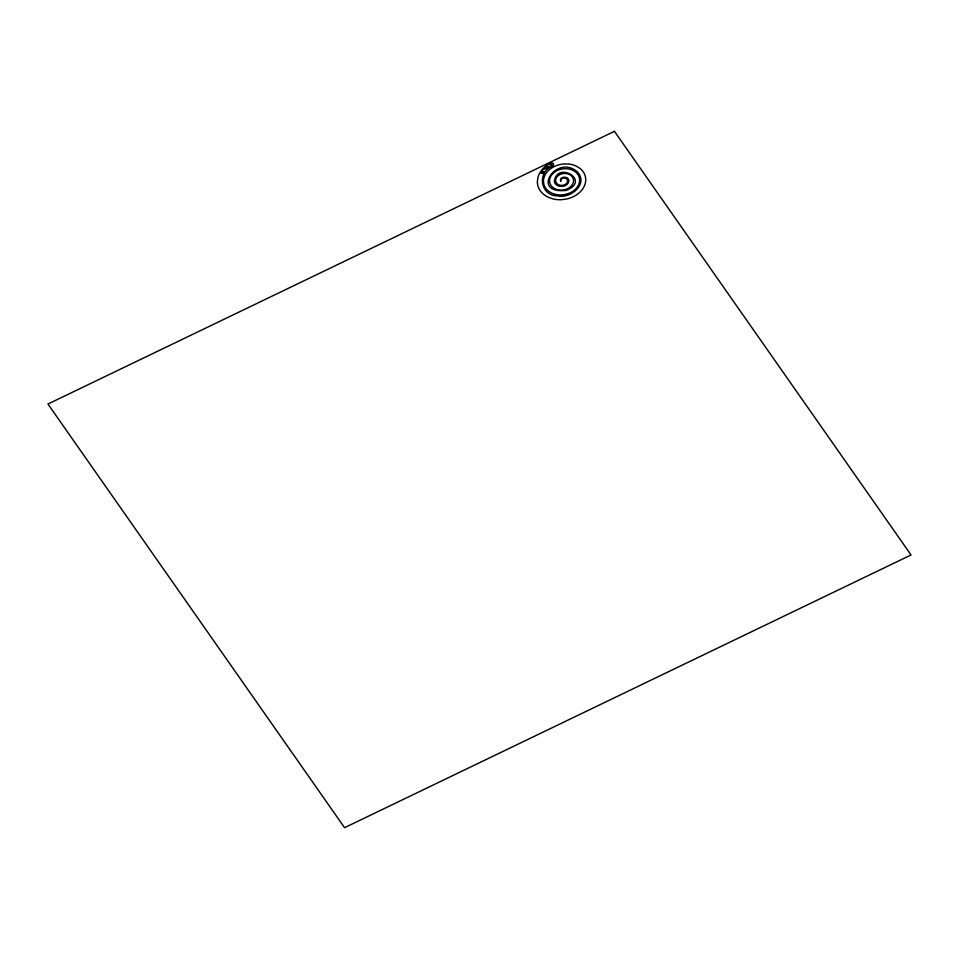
<?xml version="1.0" encoding="UTF-8"?>
<svg xmlns="http://www.w3.org/2000/svg" width="959" height="959" viewBox="0 0 959 959"><rect width="100%" height="100%" fill="white"/><g stroke="black" fill="none" stroke-linecap="round" stroke-linejoin="round"><path stroke-width="1.44" d="M544.784 167.909L545.731 167.118M541.583 171.961C544.364 170.63 542.35 173.951 543.118 173.303A1.546 1.199 -10.2 0 0 543.885 172.248M541.475 172.524L542.518 172.32L541.907 173.219L540.924 172.848M546.33 167.873L546.378 167.897A3.524 2.733 -10.2 0 0 545.815 167.561M560.691 181.131C558.869 176.468 568.327 175.653 568.807 180.268C569.083 187.748 555.92 188.683 554.35 181.611C556.592 160.561 591.511 180.376 566.266 190.385C529.428 194.389 556.855 152.937 577.762 172.248C588.49 184.895 569.694 199.112 557.179 195.84C540.313 195.792 536.74 171.889 552.456 166.195A2.35 1.822 -10.2 0 0 553.235 163.617A2.35 1.822 -10.2 0 0 550.022 163.234A26.552 20.583 -10.2 0 0 538.023 177.043L537.364 181.539A25.977 20.139 -10.2 0 0 539.018 188.647L539.749 189.954A24.922 19.312 -10.2 0 0 542.626 193.466A25.402 19.683 -10.2 0 0 547.913 197.086L552.684 198.837A24.814 19.228 -10.2 0 0 561.423 199.7L566.733 198.981A24.227 18.772 -10.2 0 0 574.849 195.888L576.299 195.001A23.232 18.005 -10.2 0 0 580.087 191.98A23.651 18.329 -10.2 0 0 583.755 187.209L584.391 185.914A22.644 17.55 -10.2 0 0 585.553 181.982A23.064 17.873 -10.2 0 0 585.398 176.768L585.05 175.509A22.081 17.106 -10.2 0 0 583.336 172.021A22.477 17.418 -10.2 0 0 579.596 168.113L575.891 165.943A21.901 16.974 -10.2 0 0 568.639 164.025L563.952 163.953A21.326 16.519 -10.2 0 0 556.412 165.619L554.997 166.195A20.379 15.788 -10.2 0 0 551.149 168.352A20.738 16.063 -10.2 0 0 547.038 172.069L546.222 173.111A19.815 15.356 -10.2 0 0 544.424 176.396A20.151 15.62 -10.2 0 0 543.465 180.975L543.861 184.32A19.576 15.164 -10.2 0 0 546.546 189.259L547.361 190.11A18.677 14.469 -10.2 0 0 550.226 192.28A18.988 14.709 -10.2 0 0 554.889 194.209L556.172 194.509A18.317 14.193 -10.2 0 0 565.414 194.389L566.721 194.078A17.73 13.738 -10.2 0 0 574.525 190.038L575.424 189.235A17.142 13.294 -10.2 0 0 579.284 182.857L579.5 181.874A16.579 12.851 -10.2 0 0 578.409 175.413L577.917 174.586A15.991 12.395 -10.2 0 0 572.547 170.187L571.564 169.767A15.416 11.94 -10.2 0 0 564 168.748L562.873 168.856A14.841 11.496 -10.2 0 0 555.764 171.301L554.889 171.865A14.253 11.052 -10.2 0 0 550.55 176.72L550.19 177.511A13.678 10.597 -10.2 0 0 549.843 182.989L550.094 183.732A13.102 10.153 -10.2 0 0 553.535 187.964L554.254 188.408A12.527 9.71 -10.2 0 0 560.032 190.098L560.943 190.134A11.94 9.254 -10.2 0 0 566.949 188.947L567.728 188.587A11.364 8.811 -10.2 0 0 571.948 185.159L572.355 184.572A10.789 8.355 -10.2 0 0 573.542 180.268L573.482 179.657A10.201 7.912 -10.2 0 0 571.552 175.977L571.073 175.557A9.626 7.456 -10.2 0 0 566.985 173.687A9.063 7.025 -10.2 0 0 561.662 173.915L561.027 174.118A8.463 6.557 -10.2 0 0 557.443 176.336L557.059 176.756A7.876 6.102 -10.2 0 0 555.633 179.848A7.312 5.67 -10.2 0 0 556.544 183.145L556.831 183.481A6.701 5.203 -10.2 0 0 559.529 185.087L559.984 185.207A6.126 4.747 -10.2 0 0 563.245 185.207A5.562 4.304 -10.2 0 0 566.266 183.684L566.541 183.409A4.951 3.836 -10.2 0 0 567.572 181.323L567.596 181.011A4.399 3.404 -10.2 0 0 567.045 179.357L566.625 178.913A3.848 2.985 -10.2 0 0 564.875 178.098L564.18 178.026A3.273 2.541 -10.2 0 0 563.101 178.146A3.368 2.613 -10.2 0 0 562.094 178.542L561.518 178.937A2.913 2.254 -10.2 0 0 560.799 181.227M546.366 167.909A3.704 2.865 -10.2 0 1 546.81 168.233M545.371 167.945A3.896 3.021 -10.2 0 0 545.839 168.293A3.321 2.577 -10.2 0 0 546.354 168.616M544.844 167.897A2.254 1.75 -10.2 0 0 546.438 169.012L547.385 168.328A2.254 1.75 -10.2 0 0 545.707 167.166M540.948 172.836A1.666 1.295 -10.2 0 1 541.703 171.361M541.607 171.313A1.546 1.199 -10.2 0 1 542.362 171.11M542.386 171.205A1.618 1.259 -10.2 0 1 543.981 172.236M548.812 167.106L548.524 167.657L546.666 166.075L548.416 166.902A2.014 1.558 -10.2 0 1 548.704 166.279L549.016 166.554A1.798 1.403 -10.2 0 0 548.848 166.962L548.812 167.082M550.226 164.696C551.928 167.489 552.995 162.071 550.238 164.624M543.825 168.592L543.909 169.192L543.825 168.592M614.431 131.323L47.95 404.039L344.569 827.677L911.05 554.961L614.431 131.323"/></g></svg>
